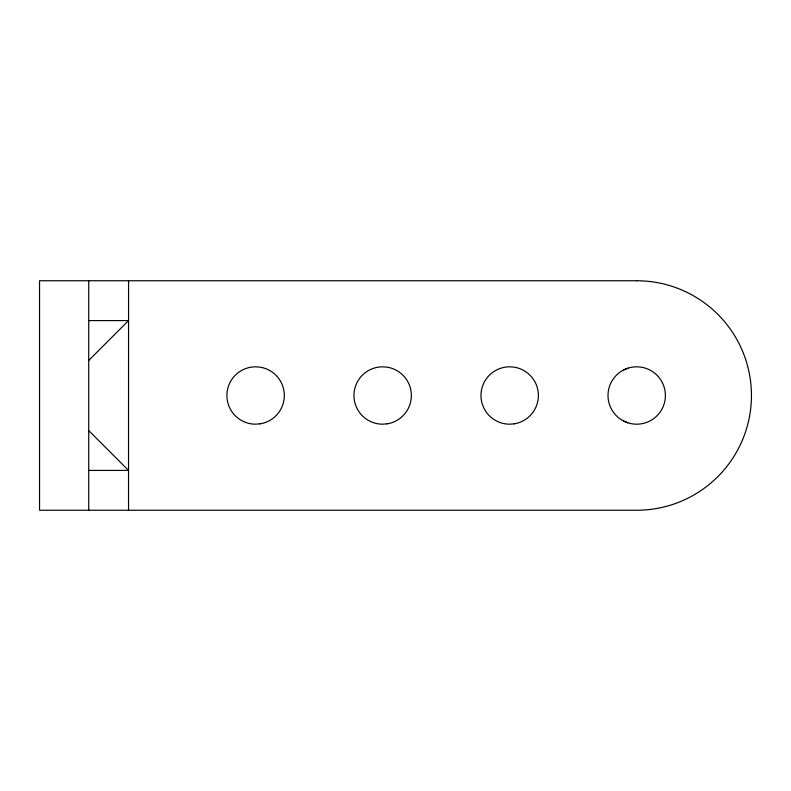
<?xml version="1.0" encoding="UTF-8"?>
<svg xmlns="http://www.w3.org/2000/svg" width="791" height="791" viewBox="0 0 791 791"><rect width="100%" height="100%" fill="white"/><g stroke="black" fill="none" stroke-linecap="round" stroke-linejoin="round"><path stroke-width="1.19" d="M88.73 360.419L128.557 320.592L128.557 280.756M623.684 369.941L627.836 368.22M88.73 320.592L128.557 320.592L128.537 510.244M88.73 470.427L128.537 470.427L88.73 430.601M623.684 421.059L627.836 422.78M88.73 280.756L88.73 510.244M260.081 423.838L255.592 424.184A28.684 28.684 0 0 1 226.898 395.5A28.684 28.684 0 0 1 255.592 366.816L260.081 367.162A28.684 28.684 0 0 1 260.081 423.838M387.115 423.838L382.626 424.184A28.684 28.684 0 0 1 353.943 395.5A28.684 28.684 0 0 1 382.626 366.816L387.115 367.162A28.684 28.684 0 0 1 387.115 423.838M514.15 423.838L509.671 424.184A28.684 28.684 0 0 1 480.977 395.5A28.684 28.684 0 0 1 509.671 366.816L514.15 367.162A28.684 28.684 0 0 1 514.15 423.838M636.706 280.756L39.55 280.756L39.55 510.244L636.706 510.244A114.744 114.744 0 0 0 751.45 395.5A114.744 114.744 0 0 0 636.706 280.756M622.359 420.347A28.684 28.684 0 0 0 665.389 395.5A28.684 28.684 0 0 0 622.359 370.653A28.684 28.684 0 0 0 622.359 420.347"/></g></svg>
